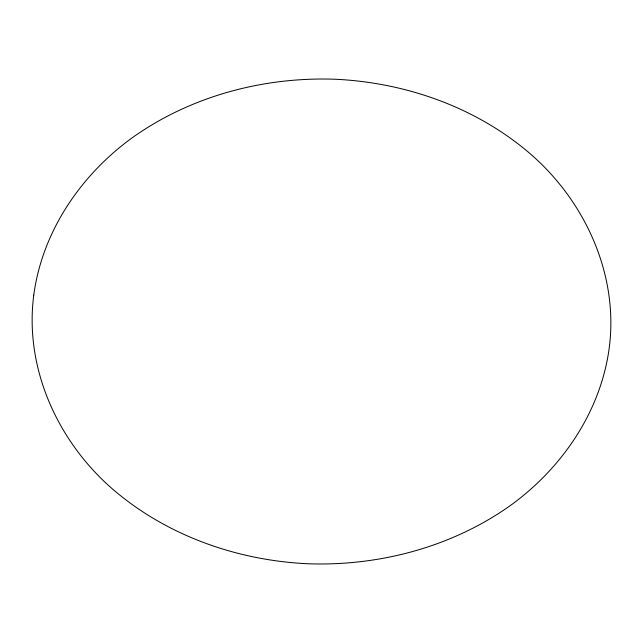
<?xml version="1.0" encoding="UTF-8"?>
<svg xmlns="http://www.w3.org/2000/svg" width="643" height="643" viewBox="0 0 643 643"><rect width="100%" height="100%" fill="white"/><g stroke="black" fill="none" stroke-linecap="round" stroke-linejoin="round"><path stroke-width="0.96" d="M33.774 295.081C24.096 368.801 58.376 442.955 114.173 490.432C168.201 536.27 238.191 560.656 308.584 563.79C379.603 566.129 451.691 546.992 509.987 505.808C561.757 468.562 600.715 411.858 609.226 347.919C618.904 274.199 584.624 200.045 528.827 152.568C474.799 106.73 404.809 82.344 334.416 79.21C263.397 76.871 191.309 96.008 133.013 137.192C81.243 174.438 42.285 231.142 33.774 295.081"/></g></svg>
